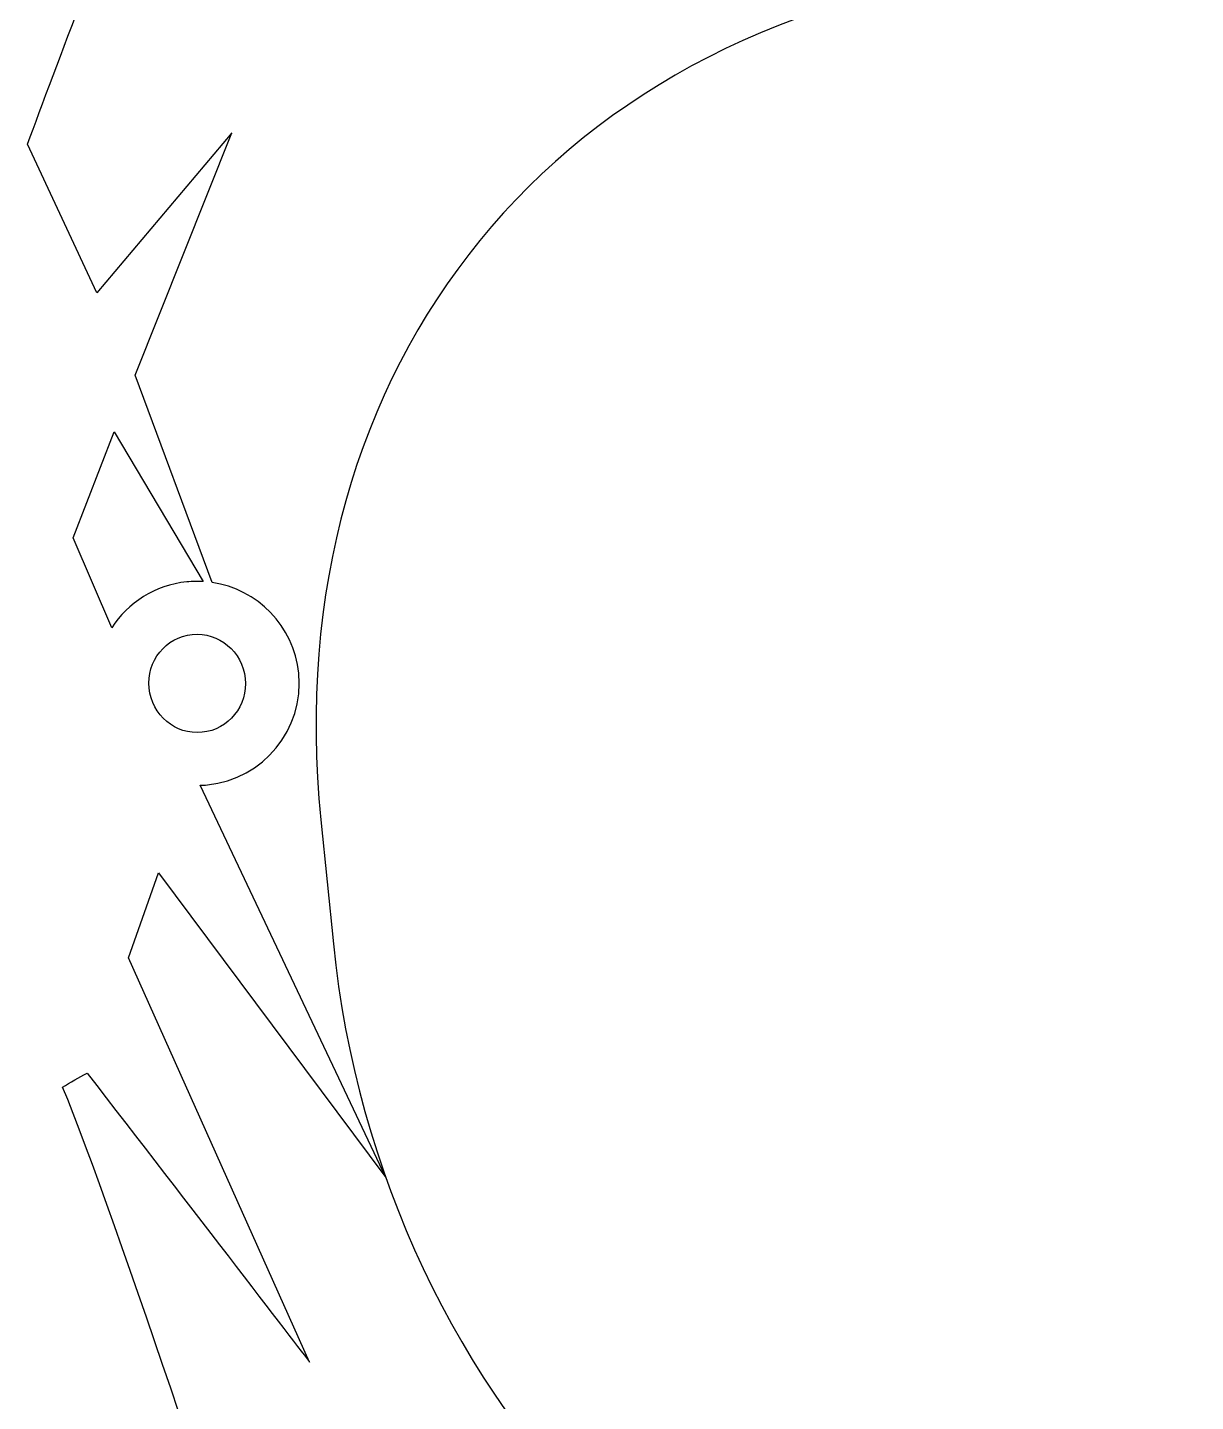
# Model space of a CAD drawing. Extents: x -11 to 3328, y 13 to 1701.
# Drawn here: x 1752.5 to 2077, y 698.5 to 1080.4 of the extents above; entities that cross this region are included whole.
import ezdxf

# ---------------------------------------------------------------- set-up
doc = ezdxf.new("R2010")
doc.units = 0
doc.layers.add('H0107_Printing_Least_5', color=7, linetype='CONTINUOUS')

msp = doc.modelspace()

# ---------------------------------------------------------------- linework, layer by layer
at = {"layer": 'H0107_Printing_Least_5', "color": 1}
for points in [[(1803.769955, 926.132377), (1782.426955, 983.713375), (1809.287955, 1051.082374), (1771.777956, 1006.580375), (1752.496956, 1047.983374)], [(1775.883956, 913.555377), (1765.217956, 938.496377), (1776.573956, 967.991376), (1801.292955, 926.384377)], [(1830.833954, 709.484382), (1780.576955, 821.784379), (1788.905955, 845.472379), (1852.079954, 760.800381), (1800.510955, 869.761378)], [(1834.006154, 860.146378), (1837.479154, 825.674379)]]:
    msp.add_lwpolyline(points, dxfattribs=at)
msp.add_lwpolyline([(1801.001955, 884.482378)], close=True, dxfattribs=at)
for points in [[(1752.496956, 1047.983374), (1760.106956, 1068.483373), (1777.438956, 1114.227372), (1777.438956, 1114.227372)], [(2027.200149, 1096.626373), (1900.248152, 1083.836373), (1821.217154, 987.099375), (1834.006154, 860.146378)], [(1796.789955, 926.290377), (1787.909955, 925.395377), (1780.406955, 920.490377), (1775.883956, 913.555377)], [(1801.292955, 926.384377), (1799.813955, 926.469377), (1798.310955, 926.443377), (1796.789955, 926.290377)], [(1827.834954, 900.928377), (1826.505954, 914.125377), (1816.322955, 924.289377), (1803.769955, 926.132377)], [(1786.284955, 896.742378), (1785.527955, 904.255377), (1790.889955, 910.948377), (1798.260955, 911.691377)], [(1798.260955, 911.691377), (1805.631955, 912.433377), (1812.220955, 906.944377), (1812.977955, 899.431378)], [(1812.977955, 899.431378), (1813.734955, 891.917378), (1808.372955, 885.225378), (1801.001955, 884.482378)], [(1802.472955, 869.883378), (1818.048955, 871.452378), (1829.403954, 885.351378), (1827.834954, 900.928377)], [(1801.001955, 884.482378), (1793.630955, 883.739378), (1787.041955, 889.228378), (1786.284955, 896.742378)], [(1800.510955, 869.761378), (1801.161955, 869.781378), (1801.814955, 869.816378), (1802.472955, 869.883378)], [(1837.479154, 825.674379), (1850.268154, 698.722383), (1950.035151, 589.628385), (2076.987148, 602.418385)], [(1762.253956, 785.85838), (1764.451956, 787.23838), (1766.720956, 788.54838), (1769.066956, 789.76738)], [(1769.066956, 789.76738), (1797.154955, 753.455381), (1830.833954, 709.484382), (1830.833954, 709.484382)], [(1816.015955, 631.088384), (1816.015955, 631.088384), (1776.513956, 751.918381), (1762.253956, 785.85838)]]:
    msp.add_open_spline(points, degree=3, dxfattribs=at)

doc.saveas('drawing.dxf')
